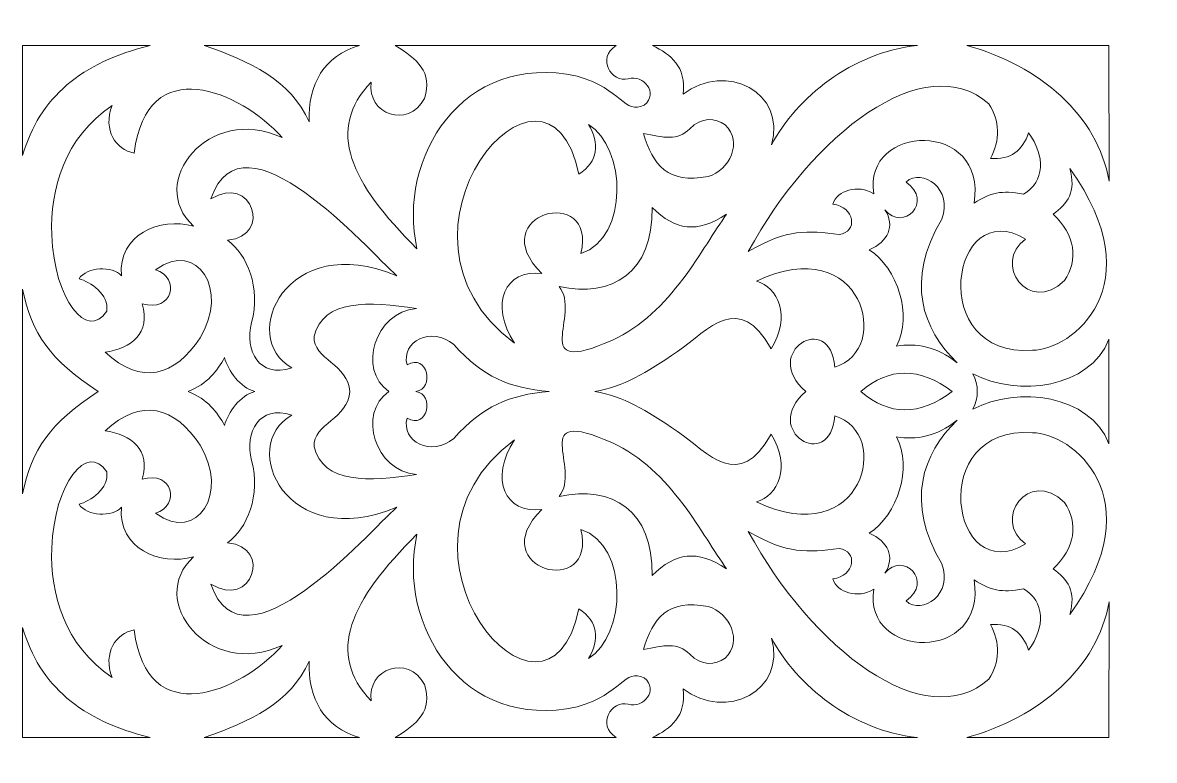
# Model space of a CAD drawing. Header units: centimetres. Extents: x -24.3 to 19, y -44.3 to 18.3.
# Drawn here: x -24.31 to 18.99, y -44.33 to -16.11 of the extents above; entities that cross this region are included whole.
import ezdxf

# ---------------------------------------------------------------- set-up
doc = ezdxf.new("R2010")
doc.units = ezdxf.units.CM
doc.header["$MEASUREMENT"] = 0
doc.layers.add('layer 1', color=7, linetype='Continuous')

msp = doc.modelspace()

# ---------------------------------------------------------------- linework, layer by layer
at = {"layer": 'layer 1', "color": 230, "lineweight": 9}
for points, knots in [([(-3.03452, -21.90219), (-2.28088, -21.43337), (-2.24273, -20.71561), (-2.66272, -19.99866), (-2.66272, -19.99866), (-1.22949, -20.87944), (-1.09595, -24.30973), (-2.95303, -24.9436), (-2.95303, -24.9436), (-2.30738, -22.23305), (-6.74518, -23.42116), (-4.44881, -25.70772), (-4.44881, -25.70772), (-5.8537, -25.51563), (-6.46632, -26.86318), (-5.49823, -28.36934), (-5.49823, -28.36934), (-11.12955, -24.1697), (-4.21182, -16.10536), (-3.03452, -21.90219)], [0, 0, 0, 0, 0.16666667, 0.16666667, 0.16666667, 0.16666667, 0.33333333, 0.33333333, 0.33333333, 0.33333333, 0.5, 0.5, 0.5, 0.5, 0.66666667, 0.66666667, 0.66666667, 0.66666667, 1, 1, 1, 1]), ([(-24.31344, -21.18446), (-23.67214, -18.96541), (-22.06186, -17.61938), (-19.43281, -16.98094), (-19.43281, -16.98094), (-19.43281, -16.98094), (-24.31342, -16.98043), (-24.31342, -16.98043), (-24.31342, -16.98043), (-24.31342, -16.98043), (-24.31344, -21.18446), (-24.31344, -21.18446)], [0, 0, 0, 0, 0.25, 0.25, 0.25, 0.25, 0.5, 0.5, 0.5, 0.5, 1, 1, 1, 1]), ([(-20.89075, -19.27186), (-21.25525, -20.2164), (-20.74344, -20.97733), (-20.04599, -21.09511), (-20.04599, -21.09511), (-19.57399, -17.19988), (-15.97746, -18.70047), (-14.38592, -20.50548), (-14.38592, -20.50548), (-17.19631, -19.18976), (-19.60203, -22.23948), (-17.7727, -23.88872), (-17.7727, -23.88872), (-19.07116, -23.54602), (-20.6777, -24.20714), (-20.53036, -25.78809), (-20.53036, -25.78809), (-20.87419, -25.40454), (-21.86607, -25.43652), (-22.15605, -25.90403), (-22.15605, -25.90403), (-21.73779, -26.01529), (-20.9902, -26.50507), (-21.09824, -27.14648), (-21.09824, -27.14648), (-21.84908, -28.29212), (-23.10279, -26.70587), (-23.19888, -24.22759), (-23.19888, -24.22759), (-23.26666, -22.47961), (-22.71318, -20.5125), (-20.89075, -19.27186)], [0, 0, 0, 0, 0.11111111, 0.11111111, 0.11111111, 0.11111111, 0.22222222, 0.22222222, 0.22222222, 0.22222222, 0.33333333, 0.33333333, 0.33333333, 0.33333333, 0.44444444, 0.44444444, 0.44444444, 0.44444444, 0.55555556, 0.55555556, 0.55555556, 0.55555556, 0.66666667, 0.66666667, 0.66666667, 0.66666667, 0.77777778, 0.77777778, 0.77777778, 0.77777778, 1, 1, 1, 1]), ([(-17.3664, -16.98159), (-15.62976, -17.5784), (-14.05881, -18.31276), (-13.34785, -19.90171), (-13.34785, -19.90171), (-13.40578, -18.45696), (-12.77563, -17.36116), (-11.42509, -16.9816), (-11.42509, -16.9816), (-11.42509, -16.9816), (-17.3664, -16.98159), (-17.3664, -16.98159)], [0, 0, 0, 0, 0.25, 0.25, 0.25, 0.25, 0.5, 0.5, 0.5, 0.5, 1, 1, 1, 1]), ([(-10.97573, -18.38505), (-11.15203, -19.60919), (-9.56458, -20.18241), (-8.93617, -19.0026), (-8.93617, -19.0026), (-8.62123, -17.98643), (-9.2145, -17.49522), (-10.05609, -16.98166), (-10.05609, -16.98166), (-10.05609, -16.98166), (-1.60845, -16.98076), (-1.60845, -16.98076), (-1.60845, -16.98076), (-2.37168, -17.46268), (-1.7851, -18.42239), (-1.14088, -18.25448), (-1.14088, -18.25448), (-0.55992, -18.07736), (0.03561, -18.79801), (-0.53051, -19.25877), (-0.53051, -19.25877), (-1.31733, -19.62973), (-1.34549, -18.66404), (-3.09856, -18.15011), (-3.09856, -18.15011), (-7.49673, -17.2068), (-9.99882, -21.27884), (-9.22635, -24.7561), (-9.22635, -24.7561), (-11.77491, -22.23585), (-12.73153, -20.17563), (-10.97573, -18.38505)], [0, 0, 0, 0, 0.11111111, 0.11111111, 0.11111111, 0.11111111, 0.22222222, 0.22222222, 0.22222222, 0.22222222, 0.33333333, 0.33333333, 0.33333333, 0.33333333, 0.44444444, 0.44444444, 0.44444444, 0.44444444, 0.55555556, 0.55555556, 0.55555556, 0.55555556, 0.66666667, 0.66666667, 0.66666667, 0.66666667, 0.77777778, 0.77777778, 0.77777778, 0.77777778, 1, 1, 1, 1]), ([(9.91955, -16.98076), (9.91955, -16.98076), (-0.21112, -16.98102), (-0.21112, -16.98102), (-0.21112, -16.98102), (0.48728, -17.32878), (1.08215, -17.76803), (0.95219, -18.84744), (0.95219, -18.84744), (2.60568, -17.58283), (4.91727, -18.7696), (4.33416, -20.78617), (4.33416, -20.78617), (5.3212, -18.95371), (7.38504, -17.26136), (9.91955, -16.98076)], [0, 0, 0, 0, 0.2, 0.2, 0.2, 0.2, 0.4, 0.4, 0.4, 0.4, 0.6, 0.6, 0.6, 0.6, 1, 1, 1, 1]), ([(3.45118, -24.86663), (5.87535, -20.36559), (10.21814, -17.03744), (12.65518, -19.21761), (12.65518, -19.21761), (13.06678, -19.82299), (13.10052, -20.63281), (12.7106, -21.29754), (12.7106, -21.29754), (13.49043, -21.37138), (13.94364, -20.99759), (14.17337, -20.3175), (14.17337, -20.3175), (14.81753, -21.21589), (14.80097, -22.19027), (13.97525, -22.67178), (13.97525, -22.67178), (13.12636, -22.49474), (12.71292, -22.62069), (12.09052, -23.01106), (12.09052, -23.01106), (12.59723, -19.79367), (7.82191, -19.9597), (8.24728, -22.65452), (8.24728, -22.65452), (7.64509, -22.27536), (6.84883, -22.52506), (6.681, -23.04692), (6.681, -23.04692), (7.53937, -23.14772), (7.64727, -24.13445), (6.93068, -24.20702), (6.93068, -24.20702), (5.72211, -24.0677), (4.95146, -23.97502), (3.45118, -24.86663)], [0, 0, 0, 0, 0.1, 0.1, 0.1, 0.1, 0.2, 0.2, 0.2, 0.2, 0.3, 0.3, 0.3, 0.3, 0.4, 0.4, 0.4, 0.4, 0.5, 0.5, 0.5, 0.5, 0.6, 0.6, 0.6, 0.6, 0.7, 0.7, 0.7, 0.7, 0.8, 0.8, 0.8, 0.8, 1, 1, 1, 1]), ([(11.81043, -16.9816), (11.81043, -16.9816), (17.24899, -16.98071), (17.24899, -16.98071), (17.24899, -16.98071), (17.24899, -16.98071), (17.25379, -22.16685), (17.25379, -22.16685), (17.25379, -22.16685), (16.8075, -19.64561), (14.61394, -17.74975), (11.81043, -16.9816)], [0, 0, 0, 0, 0.25, 0.25, 0.25, 0.25, 0.5, 0.5, 0.5, 0.5, 1, 1, 1, 1]), ([(-14.01627, -29.3161), (-15.27431, -29.71127), (-15.82892, -28.67208), (-15.5513, -27.58046), (-15.5513, -27.58046), (-15.19575, -26.24941), (-15.7297, -24.98005), (-16.46977, -24.42627), (-16.46977, -24.42627), (-14.74288, -24.2668), (-15.53515, -21.87697), (-17.11144, -22.84314), (-17.11144, -22.84314), (-15.90252, -19.27251), (-11.11809, -24.77957), (-10.00197, -25.78946), (-10.00197, -25.78946), (-14.23074, -24.02028), (-16.08179, -28.13683), (-14.01627, -29.3161)], [0, 0, 0, 0, 0.16666667, 0.16666667, 0.16666667, 0.16666667, 0.33333333, 0.33333333, 0.33333333, 0.33333333, 0.5, 0.5, 0.5, 0.5, 0.66666667, 0.66666667, 0.66666667, 0.66666667, 1, 1, 1, 1]), ([(1.21161, -20.16309), (1.65897, -19.70623), (2.18435, -19.74236), (2.56209, -20.02064), (2.56209, -20.02064), (3.24849, -20.65942), (2.74465, -21.75727), (1.91342, -21.98847), (1.91342, -21.98847), (0.37026, -22.29535), (-0.21671, -21.54613), (-0.55636, -20.34432), (-0.55636, -20.34432), (0.18717, -20.50117), (0.76647, -20.63933), (1.21161, -20.16309)], [0, 0, 0, 0, 0.2, 0.2, 0.2, 0.2, 0.4, 0.4, 0.4, 0.4, 0.6, 0.6, 0.6, 0.6, 1, 1, 1, 1]), ([(11.43637, -29.11562), (10.66336, -28.48297), (9.86316, -28.35722), (9.12072, -28.48181), (9.12072, -28.48181), (9.7523, -27.29541), (9.15809, -25.50539), (8.07663, -24.79548), (8.07663, -24.79548), (8.79076, -24.49418), (9.08003, -23.88844), (8.67821, -23.26617), (8.67821, -23.26617), (9.35911, -24.13156), (10.56347, -22.94956), (9.48501, -22.20219), (9.48501, -22.20219), (10.10709, -21.63037), (11.30688, -22.49642), (10.85279, -23.61815), (10.85279, -23.61815), (9.4503, -26.00202), (10.11386, -27.82177), (11.43637, -29.11562)], [0, 0, 0, 0, 0.14285714, 0.14285714, 0.14285714, 0.14285714, 0.28571429, 0.28571429, 0.28571429, 0.28571429, 0.42857143, 0.42857143, 0.42857143, 0.42857143, 0.57142857, 0.57142857, 0.57142857, 0.57142857, 0.71428571, 0.71428571, 0.71428571, 0.71428571, 1, 1, 1, 1]), ([(14.06085, -24.38843), (12.77039, -25.28816), (14.16452, -27.318), (15.54479, -25.97488), (15.54479, -25.97488), (16.08907, -25.19149), (15.96447, -24.20725), (15.11119, -23.43878), (15.11119, -23.43878), (15.66793, -23.02382), (16.00843, -22.58063), (15.74734, -21.68139), (15.74734, -21.68139), (18.98604, -26.18782), (15.82125, -28.63641), (14.3206, -28.63868), (14.3206, -28.63868), (10.22697, -28.93662), (11.212, -22.6405), (14.06085, -24.38843)], [0, 0, 0, 0, 0.16666667, 0.16666667, 0.16666667, 0.16666667, 0.33333333, 0.33333333, 0.33333333, 0.33333333, 0.5, 0.5, 0.5, 0.5, 0.66666667, 0.66666667, 0.66666667, 0.66666667, 1, 1, 1, 1]), ([(-1.77168, -28.26327), (-5.03487, -29.68339), (-2.89853, -27.26686), (-3.79244, -26.19773), (-3.79244, -26.19773), (-1.75266, -26.65872), (-0.1953, -25.66256), (-0.22924, -23.18228), (-0.22924, -23.18228), (0.64923, -24.05456), (1.50289, -24.17689), (2.61665, -23.43597), (2.61665, -23.43597), (1.71581, -24.66658), (0.50836, -27.23064), (-1.77168, -28.26327)], [0, 0, 0, 0, 0.2, 0.2, 0.2, 0.2, 0.4, 0.4, 0.4, 0.4, 0.6, 0.6, 0.6, 0.6, 1, 1, 1, 1]), ([(5.6525, -30.21704), (3.89318, -28.71181), (6.5934, -27.08745), (6.75899, -29.28495), (6.75899, -29.28495), (8.97652, -28.62937), (7.85178, -24.06194), (3.75843, -25.99617), (3.75843, -25.99617), (4.58141, -26.22775), (5.11463, -27.31666), (4.32055, -28.58596), (4.32055, -28.58596), (3.11324, -26.37147), (1.93313, -27.83543), (0.74136, -28.6893), (0.74136, -28.6893), (-0.49664, -29.52673), (-1.31545, -30.02426), (-2.4188, -30.21702), (-2.4188, -30.21702), (-1.31545, -30.40978), (-0.49664, -30.90739), (0.74136, -31.74482), (0.74136, -31.74482), (1.93313, -32.59869), (3.11324, -34.06265), (4.32055, -31.84816), (4.32055, -31.84816), (5.11463, -33.11746), (4.58141, -34.20637), (3.75843, -34.43795), (3.75843, -34.43795), (7.85178, -36.37218), (8.97652, -31.80475), (6.75899, -31.14917), (6.75899, -31.14917), (6.5934, -33.34667), (3.89318, -31.72227), (5.6525, -30.21704)], [0, 0, 0, 0, 0.09090909, 0.09090909, 0.09090909, 0.09090909, 0.18181818, 0.18181818, 0.18181818, 0.18181818, 0.27272727, 0.27272727, 0.27272727, 0.27272727, 0.36363636, 0.36363636, 0.36363636, 0.36363636, 0.45454545, 0.45454545, 0.45454545, 0.45454545, 0.54545455, 0.54545455, 0.54545455, 0.54545455, 0.63636364, 0.63636364, 0.63636364, 0.63636364, 0.72727273, 0.72727273, 0.72727273, 0.72727273, 0.81818182, 0.81818182, 0.81818182, 0.81818182, 1, 1, 1, 1]), ([(-21.15523, -28.71376), (-20.16246, -28.5763), (-19.39834, -27.98334), (-19.74391, -26.85745), (-19.74391, -26.85745), (-18.55794, -27.21822), (-18.27256, -25.86292), (-19.22775, -25.56066), (-19.22775, -25.56066), (-17.6033, -24.38685), (-16.41915, -26.35152), (-17.52075, -28.15781), (-17.52075, -28.15781), (-18.48968, -29.64446), (-19.79249, -29.99154), (-21.15523, -28.71376)], [0, 0, 0, 0, 0.2, 0.2, 0.2, 0.2, 0.4, 0.4, 0.4, 0.4, 0.6, 0.6, 0.6, 0.6, 1, 1, 1, 1]), ([(-21.4199, -30.21705), (-23.26907, -29.00322), (-23.9627, -28.0185), (-24.31403, -26.30143), (-24.31403, -26.30143), (-24.31403, -26.30143), (-24.31403, -34.13269), (-24.31403, -34.13269), (-24.31403, -34.13269), (-23.9627, -32.41562), (-23.26907, -31.43088), (-21.4199, -30.21705)], [0, 0, 0, 0, 0.25, 0.25, 0.25, 0.25, 0.5, 0.5, 0.5, 0.5, 1, 1, 1, 1]), ([(-10.30827, -30.21706), (-11.50835, -29.37517), (-10.84507, -27.1834), (-9.24969, -27.04585), (-9.24969, -27.04585), (-11.06046, -26.74778), (-12.81796, -26.69223), (-13.15991, -28.10507), (-13.15991, -28.10507), (-13.21548, -28.98807), (-11.83679, -29.18382), (-11.79679, -30.21705), (-11.79679, -30.21705), (-11.83679, -31.25028), (-13.21548, -31.44605), (-13.15991, -32.32905), (-13.15991, -32.32905), (-12.81796, -33.74189), (-11.06046, -33.68634), (-9.24969, -33.38827), (-9.24969, -33.38827), (-10.84507, -33.25072), (-11.50835, -31.05895), (-10.30827, -30.21706)], [0, 0, 0, 0, 0.14285714, 0.14285714, 0.14285714, 0.14285714, 0.28571429, 0.28571429, 0.28571429, 0.28571429, 0.42857143, 0.42857143, 0.42857143, 0.42857143, 0.57142857, 0.57142857, 0.57142857, 0.57142857, 0.71428571, 0.71428571, 0.71428571, 0.71428571, 1, 1, 1, 1]), ([(-4.16467, -30.21651), (-5.72307, -30.34881), (-6.68023, -30.76585), (-7.81722, -32.01185), (-7.81722, -32.01185), (-8.66821, -32.74561), (-9.84409, -32.1186), (-9.606, -31.23973), (-9.606, -31.23973), (-8.81649, -31.69592), (-8.53924, -30.3173), (-9.26694, -30.21683), (-9.26694, -30.21683), (-8.53924, -30.11636), (-8.81649, -28.7382), (-9.606, -29.19439), (-9.606, -29.19439), (-9.84409, -28.31552), (-8.66821, -27.68851), (-7.81722, -28.42227), (-7.81722, -28.42227), (-6.68023, -29.66827), (-5.72307, -30.08421), (-4.16467, -30.21651)], [0, 0, 0, 0, 0.14285714, 0.14285714, 0.14285714, 0.14285714, 0.28571429, 0.28571429, 0.28571429, 0.28571429, 0.42857143, 0.42857143, 0.42857143, 0.42857143, 0.57142857, 0.57142857, 0.57142857, 0.57142857, 0.71428571, 0.71428571, 0.71428571, 0.71428571, 1, 1, 1, 1]), ([(17.24893, -28.22096), (16.51828, -30.09124), (13.77001, -30.44154), (12.04567, -29.53874), (12.04567, -29.53874), (12.26824, -29.99318), (12.26824, -30.44094), (12.04567, -30.89538), (12.04567, -30.89538), (13.77001, -29.99258), (16.51828, -30.34288), (17.24893, -32.21316), (17.24893, -32.21316), (17.24893, -32.21316), (17.24893, -28.22096), (17.24893, -28.22096)], [0, 0, 0, 0, 0.2, 0.2, 0.2, 0.2, 0.4, 0.4, 0.4, 0.4, 0.6, 0.6, 0.6, 0.6, 1, 1, 1, 1]), ([(-15.43239, -30.21706), (-15.97548, -30.35994), (-16.46161, -31.0157), (-16.5896, -31.51617), (-16.5896, -31.51617), (-16.86476, -31.01173), (-17.2385, -30.51841), (-17.97791, -30.21706), (-17.97791, -30.21706), (-17.2385, -29.91571), (-16.86476, -29.42239), (-16.5896, -28.91795), (-16.5896, -28.91795), (-16.46161, -29.41842), (-15.97548, -30.07418), (-15.43239, -30.21706)], [0, 0, 0, 0, 0.2, 0.2, 0.2, 0.2, 0.4, 0.4, 0.4, 0.4, 0.6, 0.6, 0.6, 0.6, 1, 1, 1, 1]), ([(11.25483, -30.21705), (10.00809, -31.15262), (8.84193, -31.15294), (7.75365, -30.21705), (7.75365, -30.21705), (8.84193, -29.28116), (10.00809, -29.28148), (11.25483, -30.21705)], [0, 0, 0, 0, 0.33333333, 0.33333333, 0.33333333, 0.33333333, 1, 1, 1, 1]), ([(-21.15523, -31.72036), (-20.16246, -31.85782), (-19.39834, -32.45078), (-19.74391, -33.57667), (-19.74391, -33.57667), (-18.55794, -33.2159), (-18.27256, -34.5712), (-19.22775, -34.87346), (-19.22775, -34.87346), (-17.6033, -36.04727), (-16.41915, -34.0826), (-17.52075, -32.27631), (-17.52075, -32.27631), (-18.48968, -30.78966), (-19.79249, -30.44258), (-21.15523, -31.72036)], [0, 0, 0, 0, 0.2, 0.2, 0.2, 0.2, 0.4, 0.4, 0.4, 0.4, 0.6, 0.6, 0.6, 0.6, 1, 1, 1, 1]), ([(-14.01627, -31.11802), (-15.27431, -30.72285), (-15.82892, -31.76204), (-15.5513, -32.85366), (-15.5513, -32.85366), (-15.19575, -34.18471), (-15.7297, -35.45407), (-16.46977, -36.00785), (-16.46977, -36.00785), (-14.74288, -36.16732), (-15.53515, -38.55715), (-17.11144, -37.59098), (-17.11144, -37.59098), (-15.90252, -41.16161), (-11.11809, -35.65455), (-10.00197, -34.64466), (-10.00197, -34.64466), (-14.23074, -36.41384), (-16.08179, -32.29729), (-14.01627, -31.11802)], [0, 0, 0, 0, 0.16666667, 0.16666667, 0.16666667, 0.16666667, 0.33333333, 0.33333333, 0.33333333, 0.33333333, 0.5, 0.5, 0.5, 0.5, 0.66666667, 0.66666667, 0.66666667, 0.66666667, 1, 1, 1, 1]), ([(-1.77168, -32.17085), (-5.03487, -30.75073), (-2.89853, -33.16726), (-3.79244, -34.23639), (-3.79244, -34.23639), (-1.75266, -33.7754), (-0.1953, -34.77156), (-0.22924, -37.25184), (-0.22924, -37.25184), (0.64923, -36.37956), (1.50289, -36.25723), (2.61665, -36.99815), (2.61665, -36.99815), (1.71581, -35.76754), (0.50836, -33.20348), (-1.77168, -32.17085)], [0, 0, 0, 0, 0.2, 0.2, 0.2, 0.2, 0.4, 0.4, 0.4, 0.4, 0.6, 0.6, 0.6, 0.6, 1, 1, 1, 1]), ([(11.43637, -31.3185), (10.66336, -31.95115), (9.86316, -32.0769), (9.12072, -31.95231), (9.12072, -31.95231), (9.7523, -33.13871), (9.15809, -34.92873), (8.07663, -35.63864), (8.07663, -35.63864), (8.79076, -35.93994), (9.08003, -36.54568), (8.67821, -37.16795), (8.67821, -37.16795), (9.35911, -36.30256), (10.56347, -37.48456), (9.48501, -38.23193), (9.48501, -38.23193), (10.10709, -38.80375), (11.30688, -37.9377), (10.85279, -36.81597), (10.85279, -36.81597), (9.4503, -34.4321), (10.11386, -32.61235), (11.43637, -31.3185)], [0, 0, 0, 0, 0.14285714, 0.14285714, 0.14285714, 0.14285714, 0.28571429, 0.28571429, 0.28571429, 0.28571429, 0.42857143, 0.42857143, 0.42857143, 0.42857143, 0.57142857, 0.57142857, 0.57142857, 0.57142857, 0.71428571, 0.71428571, 0.71428571, 0.71428571, 1, 1, 1, 1]), ([(14.06085, -36.04569), (12.77039, -35.14596), (14.16452, -33.11612), (15.54479, -34.45924), (15.54479, -34.45924), (16.08907, -35.24263), (15.96447, -36.22687), (15.11119, -36.99534), (15.11119, -36.99534), (15.66793, -37.4103), (16.00843, -37.85349), (15.74734, -38.75273), (15.74734, -38.75273), (18.98604, -34.2463), (15.82125, -31.79771), (14.3206, -31.79544), (14.3206, -31.79544), (10.22697, -31.4975), (11.212, -37.79362), (14.06085, -36.04569)], [0, 0, 0, 0, 0.16666667, 0.16666667, 0.16666667, 0.16666667, 0.33333333, 0.33333333, 0.33333333, 0.33333333, 0.5, 0.5, 0.5, 0.5, 0.66666667, 0.66666667, 0.66666667, 0.66666667, 1, 1, 1, 1]), ([(-20.89075, -41.16226), (-21.25525, -40.21772), (-20.74344, -39.45679), (-20.04599, -39.33901), (-20.04599, -39.33901), (-19.57399, -43.23424), (-15.97746, -41.73365), (-14.38592, -39.92864), (-14.38592, -39.92864), (-17.19631, -41.24436), (-19.60203, -38.19464), (-17.7727, -36.5454), (-17.7727, -36.5454), (-19.07116, -36.8881), (-20.6777, -36.22698), (-20.53036, -34.64603), (-20.53036, -34.64603), (-20.87419, -35.02958), (-21.86607, -34.9976), (-22.15605, -34.53009), (-22.15605, -34.53009), (-21.73779, -34.41883), (-20.9902, -33.92905), (-21.09824, -33.28764), (-21.09824, -33.28764), (-21.84908, -32.142), (-23.10279, -33.72825), (-23.19888, -36.20653), (-23.19888, -36.20653), (-23.26666, -37.95451), (-22.71318, -39.92162), (-20.89075, -41.16226)], [0, 0, 0, 0, 0.11111111, 0.11111111, 0.11111111, 0.11111111, 0.22222222, 0.22222222, 0.22222222, 0.22222222, 0.33333333, 0.33333333, 0.33333333, 0.33333333, 0.44444444, 0.44444444, 0.44444444, 0.44444444, 0.55555556, 0.55555556, 0.55555556, 0.55555556, 0.66666667, 0.66666667, 0.66666667, 0.66666667, 0.77777778, 0.77777778, 0.77777778, 0.77777778, 1, 1, 1, 1]), ([(-3.03452, -38.53193), (-2.28088, -39.00075), (-2.24273, -39.71851), (-2.66272, -40.43546), (-2.66272, -40.43546), (-1.22949, -39.55468), (-1.09595, -36.12439), (-2.95303, -35.49052), (-2.95303, -35.49052), (-2.30738, -38.20107), (-6.74518, -37.01296), (-4.44881, -34.7264), (-4.44881, -34.7264), (-5.8537, -34.91849), (-6.46632, -33.57094), (-5.49823, -32.06478), (-5.49823, -32.06478), (-11.12955, -36.26442), (-4.21182, -44.32876), (-3.03452, -38.53193)], [0, 0, 0, 0, 0.16666667, 0.16666667, 0.16666667, 0.16666667, 0.33333333, 0.33333333, 0.33333333, 0.33333333, 0.5, 0.5, 0.5, 0.5, 0.66666667, 0.66666667, 0.66666667, 0.66666667, 1, 1, 1, 1]), ([(-10.97573, -42.04907), (-11.15203, -40.82493), (-9.56458, -40.25171), (-8.93617, -41.43152), (-8.93617, -41.43152), (-8.62123, -42.44769), (-9.2145, -42.9389), (-10.05609, -43.45246), (-10.05609, -43.45246), (-10.05609, -43.45246), (-1.60845, -43.45336), (-1.60845, -43.45336), (-1.60845, -43.45336), (-2.37168, -42.97144), (-1.7851, -42.01173), (-1.14088, -42.17964), (-1.14088, -42.17964), (-0.55992, -42.35676), (0.03561, -41.63611), (-0.53051, -41.17535), (-0.53051, -41.17535), (-1.31733, -40.80439), (-1.34549, -41.77008), (-3.09856, -42.28401), (-3.09856, -42.28401), (-7.49673, -43.22732), (-9.99882, -39.15528), (-9.22635, -35.67802), (-9.22635, -35.67802), (-11.77491, -38.19827), (-12.73153, -40.25849), (-10.97573, -42.04907)], [0, 0, 0, 0, 0.11111111, 0.11111111, 0.11111111, 0.11111111, 0.22222222, 0.22222222, 0.22222222, 0.22222222, 0.33333333, 0.33333333, 0.33333333, 0.33333333, 0.44444444, 0.44444444, 0.44444444, 0.44444444, 0.55555556, 0.55555556, 0.55555556, 0.55555556, 0.66666667, 0.66666667, 0.66666667, 0.66666667, 0.77777778, 0.77777778, 0.77777778, 0.77777778, 1, 1, 1, 1]), ([(3.45118, -35.56749), (5.87535, -40.06853), (10.21814, -43.39668), (12.65518, -41.21651), (12.65518, -41.21651), (13.06678, -40.61113), (13.10052, -39.80131), (12.7106, -39.13658), (12.7106, -39.13658), (13.49043, -39.06274), (13.94364, -39.43653), (14.17337, -40.11662), (14.17337, -40.11662), (14.81753, -39.21823), (14.80097, -38.24385), (13.97525, -37.76234), (13.97525, -37.76234), (13.12636, -37.93938), (12.71292, -37.81343), (12.09052, -37.42306), (12.09052, -37.42306), (12.59723, -40.64045), (7.82191, -40.47442), (8.24728, -37.7796), (8.24728, -37.7796), (7.64509, -38.15876), (6.84883, -37.90906), (6.681, -37.3872), (6.681, -37.3872), (7.53937, -37.2864), (7.64727, -36.29967), (6.93068, -36.2271), (6.93068, -36.2271), (5.72211, -36.36642), (4.95146, -36.4591), (3.45118, -35.56749)], [0, 0, 0, 0, 0.1, 0.1, 0.1, 0.1, 0.2, 0.2, 0.2, 0.2, 0.3, 0.3, 0.3, 0.3, 0.4, 0.4, 0.4, 0.4, 0.5, 0.5, 0.5, 0.5, 0.6, 0.6, 0.6, 0.6, 0.7, 0.7, 0.7, 0.7, 0.8, 0.8, 0.8, 0.8, 1, 1, 1, 1]), ([(1.21161, -40.27103), (1.65897, -40.72789), (2.18435, -40.69176), (2.56209, -40.41348), (2.56209, -40.41348), (3.24849, -39.7747), (2.74465, -38.67685), (1.91342, -38.44565), (1.91342, -38.44565), (0.37026, -38.13877), (-0.21671, -38.88799), (-0.55636, -40.0898), (-0.55636, -40.0898), (0.18717, -39.93295), (0.76647, -39.79479), (1.21161, -40.27103)], [0, 0, 0, 0, 0.2, 0.2, 0.2, 0.2, 0.4, 0.4, 0.4, 0.4, 0.6, 0.6, 0.6, 0.6, 1, 1, 1, 1]), ([(11.81043, -43.45252), (11.81043, -43.45252), (17.24899, -43.45341), (17.24899, -43.45341), (17.24899, -43.45341), (17.24899, -43.45341), (17.25379, -38.26727), (17.25379, -38.26727), (17.25379, -38.26727), (16.8075, -40.78851), (14.61394, -42.68437), (11.81043, -43.45252)], [0, 0, 0, 0, 0.25, 0.25, 0.25, 0.25, 0.5, 0.5, 0.5, 0.5, 1, 1, 1, 1]), ([(-24.31344, -39.24966), (-23.67214, -41.46871), (-22.06186, -42.81474), (-19.43281, -43.45318), (-19.43281, -43.45318), (-19.43281, -43.45318), (-24.31342, -43.45369), (-24.31342, -43.45369), (-24.31342, -43.45369), (-24.31342, -43.45369), (-24.31344, -39.24966), (-24.31344, -39.24966)], [0, 0, 0, 0, 0.25, 0.25, 0.25, 0.25, 0.5, 0.5, 0.5, 0.5, 1, 1, 1, 1]), ([(9.91955, -43.45336), (9.91955, -43.45336), (-0.21112, -43.4531), (-0.21112, -43.4531), (-0.21112, -43.4531), (0.48728, -43.10534), (1.08215, -42.66609), (0.95219, -41.58668), (0.95219, -41.58668), (2.60568, -42.85129), (4.91727, -41.66452), (4.33416, -39.64795), (4.33416, -39.64795), (5.3212, -41.48041), (7.38504, -43.17276), (9.91955, -43.45336)], [0, 0, 0, 0, 0.2, 0.2, 0.2, 0.2, 0.4, 0.4, 0.4, 0.4, 0.6, 0.6, 0.6, 0.6, 1, 1, 1, 1]), ([(-17.3664, -43.45253), (-15.62976, -42.85572), (-14.05881, -42.12136), (-13.34785, -40.53241), (-13.34785, -40.53241), (-13.40578, -41.97716), (-12.77563, -43.07296), (-11.42509, -43.45252), (-11.42509, -43.45252), (-11.42509, -43.45252), (-17.3664, -43.45253), (-17.3664, -43.45253)], [0, 0, 0, 0, 0.25, 0.25, 0.25, 0.25, 0.5, 0.5, 0.5, 0.5, 1, 1, 1, 1])]:
    msp.add_open_spline(points, degree=3, knots=knots, dxfattribs=at)

doc.saveas('drawing.dxf')
